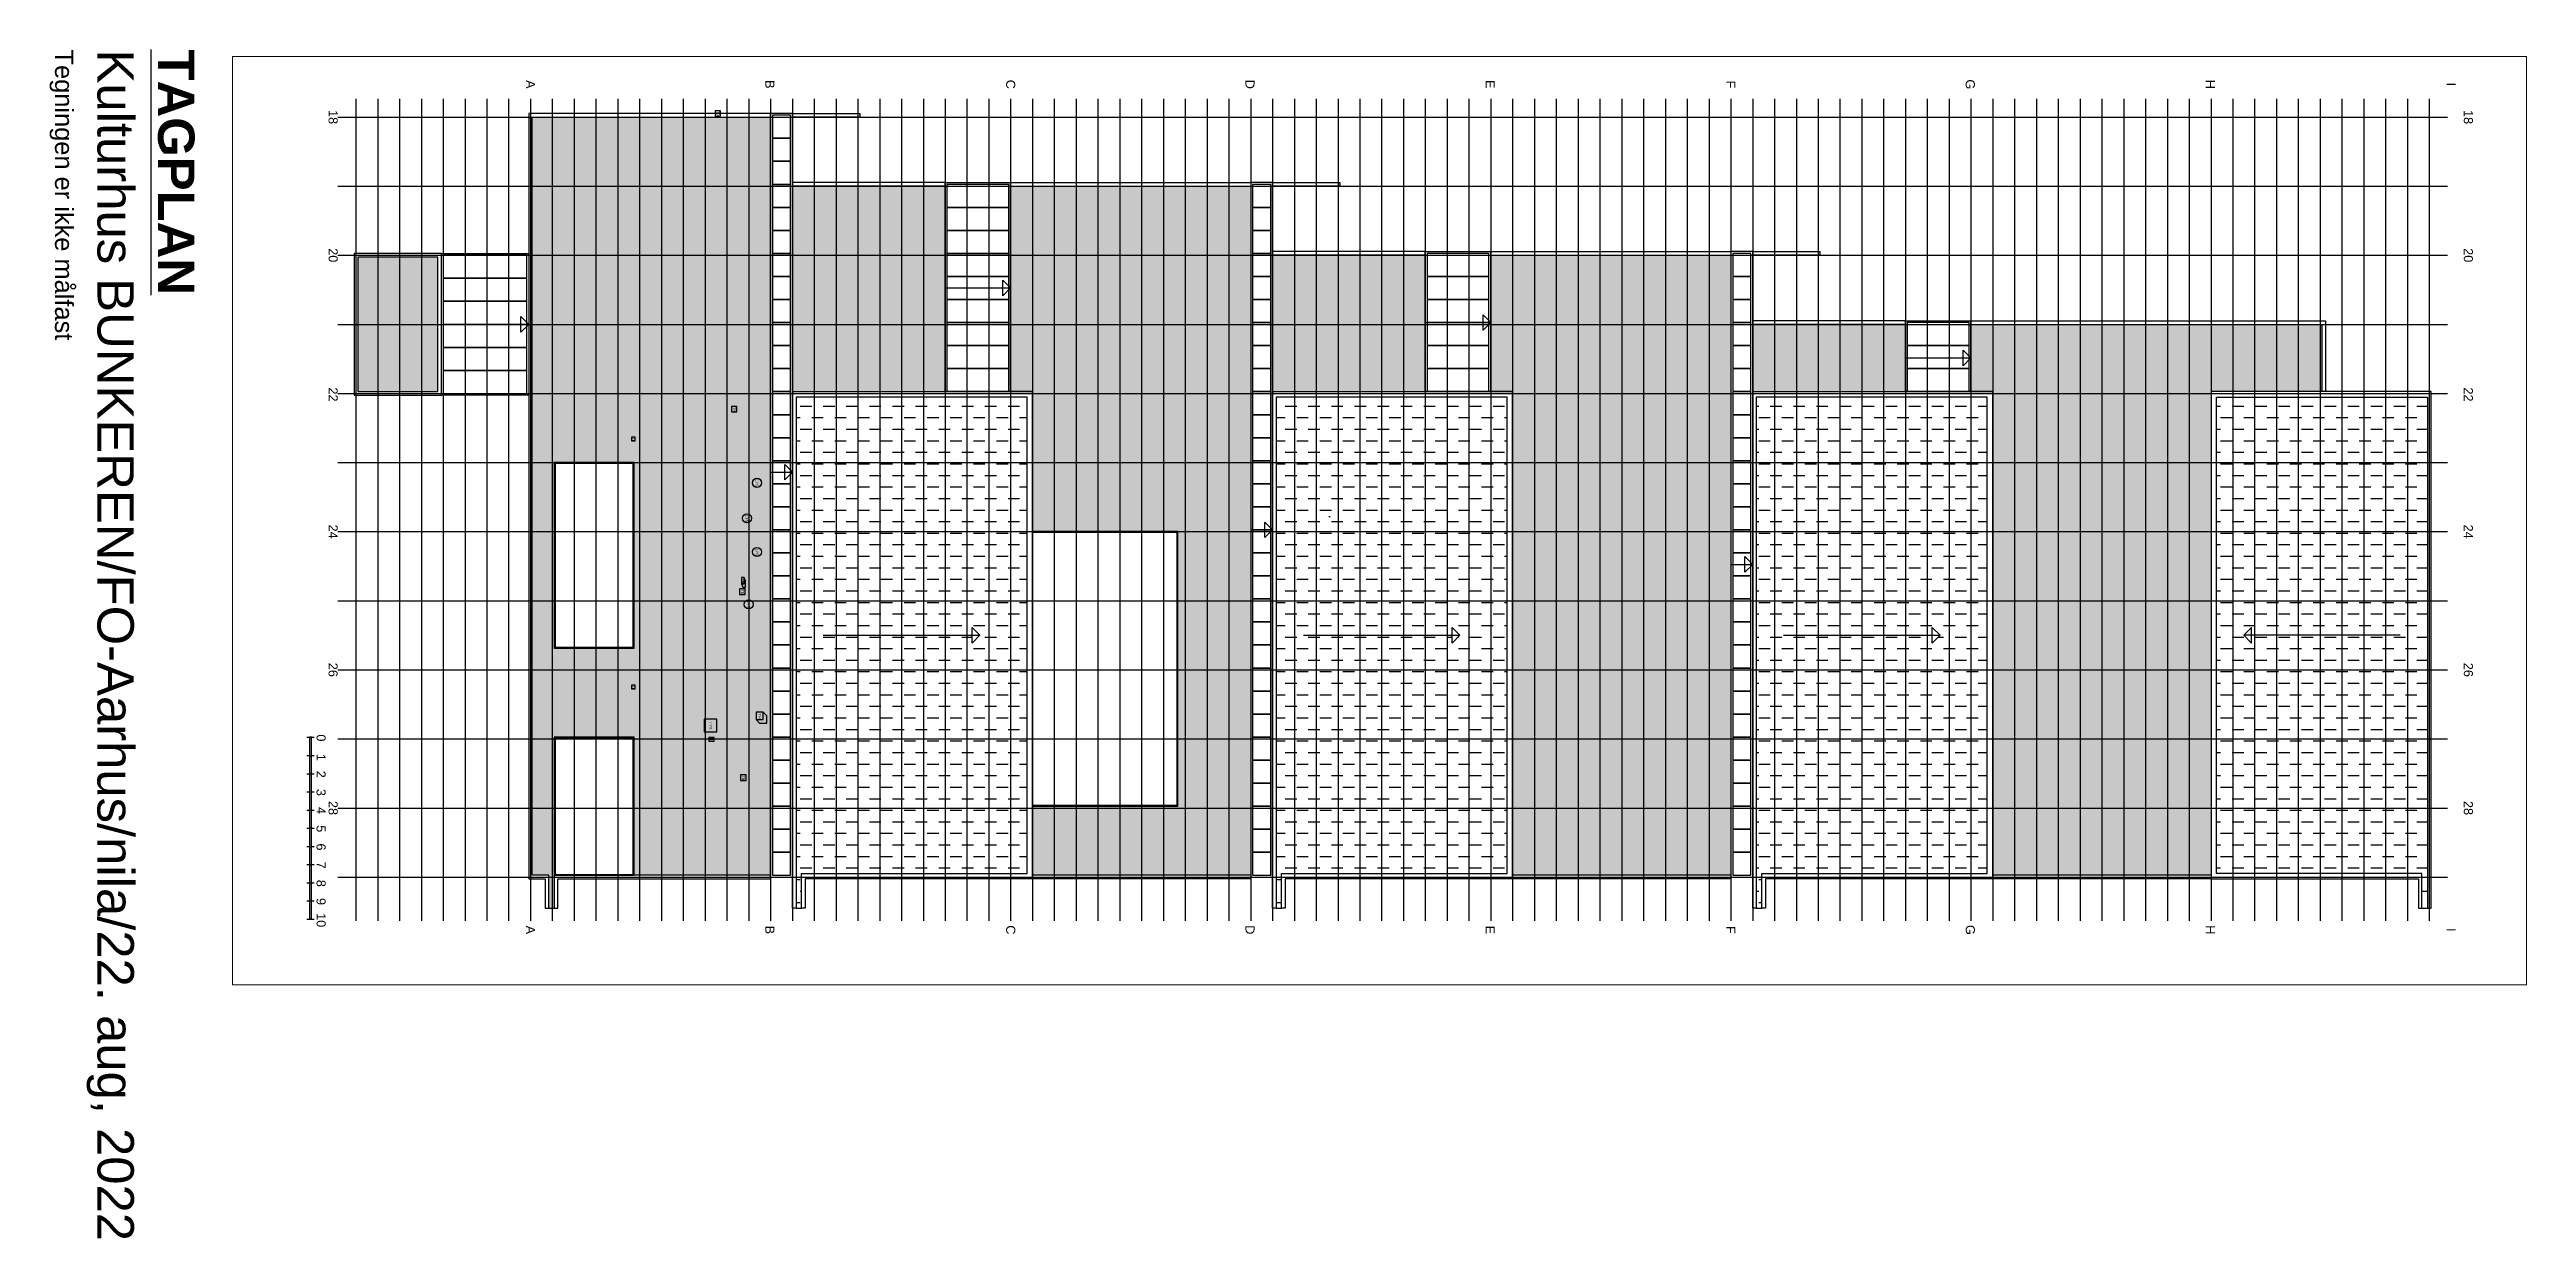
# Paper-space layout 'TAGPLAN (stående)' of a CAD drawing. Header units: millimetres. Extents: x 4 to 276, y 64 to 195.
# The model-space entities are those that its viewports show. They can reach past a viewport. Long polylines and large blocks are cut down to what shows.
import ezdxf

# ---------------------------------------------------------------- set-up
doc = ezdxf.new("R2010")
doc.units = ezdxf.units.MM
doc.header["$LTSCALE"] = 20
for name, color, linetype in [('-  Tag', 7, 'CONTINUOUS'), ('-  Trapper', 1, 'CONTINUOUS'), ('- Døre og vinduer', 12, 'CONTINUOUS'), ('- EL og VVS', 4, 'CONTINUOUS'), ('-Grid', 254, 'CONTINUOUS'), ('-Målsætning', 3, 'CONTINUOUS'), ('-Skrav. eksist.', 253, 'CONTINUOUS'), ('-Skrav. Tag', 142, 'CONTINUOUS'), ('Tekst på layouts', 250, 'CONTINUOUS')]:
    doc.layers.add(name, color=color, linetype=linetype)
doc.styles.add('100', font='arial.ttf', dxfattribs={"height": 150})

msp = doc.modelspace()

# ---------------------------------------------------------------- hatches: boundary and pattern name
at = {"layer": '-  Trapper'}
h = msp.add_hatch(dxfattribs=at)
h.set_pattern_fill('AR-CONC', scale=400)
h.paths.add_polyline_path([(239700, 162200), (241600, 162200), (241600, 162500), (213500, 162500), (213500, 150900), (239700, 150900)])
h.paths.add_polyline_path([(227024.3, 152824.3), (226600, 152400), (226175.7, 152824.3)], flags=16)
h.paths.add_polyline_path([(239700, 138300), (213500, 138300), (213500, 125600), (241600, 125600), (241600, 125900), (239700, 125900)])
h.paths.add_polyline_path([(226175.7, 135275.7), (226600, 135700), (227024.3, 135275.7)], flags=16)
h.paths.add_polyline_path([(239700, 111900), (213500, 111900), (213500, 99200), (241600, 99200), (241600, 99500), (239700, 99500)])
h.paths.add_polyline_path([(226175.7, 108875.7), (226600, 109300), (227024.3, 108875.7)], flags=16)
h.paths.add_polyline_path([(239700, 85500), (213500, 85500), (213500, 72800), (241600, 72800), (241600, 73100), (239700, 73100)])
h.paths.add_polyline_path([(226175.7, 82475.7), (226600, 82900), (227024.3, 82475.7)], flags=16)
h = msp.add_hatch(dxfattribs=at)
h.set_pattern_fill('AR-CONC', scale=400)
h.paths.add_polyline_path([(239700, 162200), (241600, 162200), (241600, 162500), (213500, 162500), (213500, 150900), (239700, 150900)])
h.paths.add_polyline_path([(227024.3, 152824.3), (226600, 152400), (226175.7, 152824.3)], flags=16)
h.paths.add_polyline_path([(239700, 138300), (213500, 138300), (213500, 125600), (241600, 125600), (241600, 125900), (239700, 125900)])
h.paths.add_polyline_path([(226175.7, 135275.7), (226600, 135700), (227024.3, 135275.7)], flags=16)
h.paths.add_polyline_path([(239700, 111900), (213500, 111900), (213500, 99200), (241600, 99200), (241600, 99500), (239700, 99500)])
h.paths.add_polyline_path([(226175.7, 108875.7), (226600, 109300), (227024.3, 108875.7)], flags=16)
at = {"layer": '-Skrav. Tag'}
h = msp.add_hatch(dxfattribs=at)
h.set_pattern_fill('DASH', scale=200, angle=90)
h.paths.add_polyline_path([(239700, 162200), (241600, 162200), (241600, 162500), (213500, 162500), (213500, 150900), (239700, 150900)])
h.paths.add_polyline_path([(227024.3, 152824.3), (226600, 152400), (226175.7, 152824.3)], flags=16)
h = msp.add_hatch(dxfattribs=at)
h.set_pattern_fill('AR-CONC', scale=10)
h.paths.add_polyline_path([(239800, 150600), (213200, 150600), (213200, 156700), (209500, 156700), (209500, 137400), (213200, 137400), (213200, 138600), (239800, 138600)])
h.paths.add_polyline_path([(213200, 133800), (209500, 133800), (209500, 125400), (213200, 125400)])
h.paths.add_polyline_path([(239800, 124200), (205700, 124200), (205700, 111000), (213200, 111000), (213200, 112200), (239800, 112200)])
h.paths.add_polyline_path([(213200, 107400), (205700, 107400), (205700, 99000), (213200, 99000)])
h.paths.add_polyline_path([(220900, 93800), (236000, 93800), (236000, 85800), (239800, 85800), (239800, 97800), (201900, 97800), (201900, 84600), (213200, 84600), (213200, 85800), (220900, 85800)])
h.paths.add_polyline_path([(213200, 81000), (201900, 81000), (201900, 72600), (213200, 72600)])
h.paths.add_polyline_path([(239800, 71400), (198100, 71400), (198100, 58300), (239800, 58300), (239800, 59200), (241600, 59200), (241600, 59500), (239800, 59500), (232200, 59500), (232200, 63900), (239800, 63900)])
h.paths.add_polyline_path([(217100, 63900), (227300, 63900), (227300, 59500), (217100, 59500)], flags=16)
h.paths.add_polyline_path([(213200, 53100), (205800, 53100), (205800, 48700), (213200, 48700)])
h = msp.add_hatch(dxfattribs=at)
h.set_pattern_fill('DASH', scale=200, angle=90)
h.paths.add_polyline_path([(239700, 138300), (213500, 138300), (213500, 125600), (241600, 125600), (241600, 125900), (239700, 125900)])
h.paths.add_polyline_path([(226175.7, 135275.7), (226600, 135700), (227024.3, 135275.7)], flags=16)
h = msp.add_hatch(dxfattribs=at)
h.set_pattern_fill('DASH', scale=200, angle=90)
h.paths.add_polyline_path([(239700, 111900), (213500, 111900), (213500, 99200), (241600, 99200), (241600, 99500), (239700, 99500)])
h.paths.add_polyline_path([(226175.7, 108875.7), (226600, 109300), (227024.3, 108875.7)], flags=16)
h = msp.add_hatch(dxfattribs=at)
h.set_pattern_fill('DASH', scale=200, angle=90)
h.paths.add_polyline_path([(239700, 85500), (213500, 85500), (213500, 72800), (241600, 72800), (241600, 73100), (239700, 73100)])
h.paths.add_polyline_path([(226175.7, 82475.7), (226600, 82900), (227024.3, 82475.7)], flags=16)

# ---------------------------------------------------------------- linework, layer by layer
at = {"layer": '-  Tag'}
for p, q in [((241600, 162200), (241600, 162500)), ((241600, 125600), (241600, 125900)), ((241600, 99200), (241600, 99500)), ((241600, 59200), (241600, 59500))]:
    msp.add_line(p, q, dxfattribs=at)
at = {"layer": '-  Tag', "color": 2}
msp.add_line((241600, 72800), (241600, 73100), dxfattribs=at)
at = {"layer": '-  Tag'}
for points in [[(241600, 162700), (213200, 162700), (213200, 150600), (240000, 150600), (240000, 162000), (241600, 162000), (241600, 162200), (239700, 162200), (239700, 150900), (213500, 150900), (213500, 162500), (241600, 162500)], [(209300, 156900), (213200, 156900), (213200, 150600), (240000, 150600), (240000, 138600), (213200, 138600), (213200, 137400), (209300, 137400)], [(209500, 156700), (213200, 156700), (213200, 150600), (239800, 150600), (239800, 138600), (213200, 138600), (213200, 137400), (209500, 137400)], [(241600, 125400), (213200, 125400), (213200, 138600), (240000, 138600), (240000, 126100), (241600, 126100), (241600, 125900), (239700, 125900), (239700, 138300), (213500, 138300), (213500, 125600), (241600, 125600)], [(209300, 125400), (213200, 125400), (213200, 133800), (209300, 133800)], [(209500, 125400), (213200, 125400), (213200, 133800), (209500, 133800)], [(205500, 129100), (205700, 129100), (205700, 125400), (205500, 125400)], [(205500, 124200), (240000, 124200), (240000, 112200), (213200, 112200), (213200, 111000), (205500, 111000)], [(205700, 124200), (239800, 124200), (239800, 112200), (213200, 112200), (213200, 111000), (205700, 111000)], [(241600, 99000), (213200, 99000), (213200, 112200), (240000, 112200), (240000, 99700), (241600, 99700), (241600, 99500), (239700, 99500), (239700, 111900), (213500, 111900), (213500, 99200), (241600, 99200)], [(205500, 99000), (213200, 99000), (213200, 107400), (205500, 107400)], [(205700, 99000), (213200, 99000), (213200, 107400), (205700, 107400)], [(201700, 102700), (201900, 102700), (201900, 99000), (201700, 99000)], [(201700, 97800), (240000, 97800), (240000, 85800), (213200, 85800), (213200, 84600), (201700, 84600)], [(201900, 97800), (239800, 97800), (239800, 85800), (213200, 85800), (213200, 84600), (201900, 84600)], [(220900, 85800), (236000, 85800), (236000, 93800), (220900, 93800)], [(220950, 85800), (235950, 85800), (235950, 93750), (220950, 93750)], [(241600, 72600), (213200, 72600), (213200, 85800), (240000, 85800), (240000, 73300), (241600, 73300), (241600, 73100), (239700, 73100), (239700, 85500), (213500, 85500), (213500, 72800), (241600, 72800)], [(201700, 72600), (213200, 72600), (213200, 81000), (201700, 81000)], [(201900, 72600), (213200, 72600), (213200, 81000), (201900, 81000)], [(197900, 76300), (198100, 76300), (198100, 72600), (197900, 72600)], [(241600, 59200), (239800, 59200), (239800, 58300), (198100, 58300), (198100, 71400), (239800, 71400), (239800, 59500), (241600, 59500), (241600, 59700), (240000, 59700), (240000, 71400), (197900, 71400), (197900, 58100), (240000, 58100), (240000, 59000), (241600, 59000)], [(217100, 59500), (227300, 59500), (227300, 63900), (217100, 63900)], [(217150, 59550), (227250, 59550), (227250, 63850), (217150, 63850)], [(232200, 59500), (239800, 59500), (239800, 63900), (232200, 63900)], [(232250, 59550), (239750, 59550), (239750, 63850), (232250, 63850)], [(205600, 48500), (213400, 48500), (213400, 53300), (205600, 53300)], [(205800, 48700), (213200, 48700), (213200, 53100), (205800, 53100)]]:
    msp.add_lwpolyline(points, close=True, dxfattribs=at)
for points in [[(226600, 161000), (226600, 152400), (227024.3, 152824.3), (226175.7, 152824.3), (226600, 152400)], [(226600, 127100), (226600, 135700), (227024.3, 135275.7), (226175.7, 135275.7), (226600, 135700)], [(226600, 100700), (226600, 109300), (227024.3, 108875.7), (226175.7, 108875.7), (226600, 109300)], [(226600, 74300), (226600, 82900), (227024.3, 82475.7), (226175.7, 82475.7), (226600, 82900)]]:
    msp.add_lwpolyline(points, dxfattribs=at)
at = {"layer": '- Døre og vinduer'}
for points in [[(209300, 137400), (213200, 137400), (213200, 133800), (209300, 133800)], [(209400, 133900), (210667, 133900), (210667, 137300), (209400, 137300)], [(210667, 133900), (211933, 133900), (211933, 137300), (210667, 137300)], [(211933, 133900), (213200, 133900), (213200, 137300), (211933, 137300)], [(205500, 124200), (239900, 124200), (239900, 125400), (205500, 125400)], [(205600, 124300), (206867, 124300), (206867, 125300), (205600, 125300)], [(206867, 124300), (208133, 124300), (208133, 125300), (206867, 125300)], [(208133, 124300), (209400, 124300), (209400, 125300), (208133, 125300)], [(209400, 124300), (210667, 124300), (210667, 125300), (209400, 125300)], [(210667, 124300), (211933, 124300), (211933, 125300), (210667, 125300)], [(211933, 124300), (213200, 124300), (213200, 125300), (211933, 125300)], [(213200, 124300), (214467, 124300), (214467, 125300), (213200, 125300)], [(214467, 124300), (215733, 124300), (215733, 125300), (214467, 125300)], [(215733, 124300), (217000, 124300), (217000, 125300), (215733, 125300)], [(217000, 124300), (218267, 124300), (218267, 125300), (217000, 125300)], [(218267, 124300), (219533, 124300), (219533, 125300), (218267, 125300)], [(219533, 124300), (220800, 124300), (220800, 125300), (219533, 125300)], [(220800, 124300), (222067, 124300), (222067, 125300), (220800, 125300)], [(222067, 124300), (223333, 124300), (223333, 125300), (222067, 125300)], [(223333, 124300), (224600, 124300), (224600, 125300), (223333, 125300)], [(224600, 124300), (225867, 124300), (225867, 125300), (224600, 125300)], [(225867, 124300), (227133, 124300), (227133, 125300), (225867, 125300)], [(227133, 124300), (228400, 124300), (228400, 125300), (227133, 125300)], [(228400, 124300), (229667, 124300), (229667, 125300), (228400, 125300)], [(229667, 124300), (230933, 124300), (230933, 125300), (229667, 125300)], [(230933, 124300), (232200, 124300), (232200, 125300), (230933, 125300)], [(232200, 124300), (233467, 124300), (233467, 125300), (232200, 125300)], [(233467, 124300), (234733, 124300), (234733, 125300), (233467, 125300)], [(234733, 124300), (236000, 124300), (236000, 125300), (234733, 125300)], [(236000, 124300), (237267, 124300), (237267, 125300), (236000, 125300)], [(237267, 124300), (238533, 124300), (238533, 125300), (237267, 125300)], [(238533, 124300), (239800, 124300), (239800, 125300), (238533, 125300)], [(205500, 111000), (213200, 111000), (213200, 107400), (205500, 107400)], [(205600, 107500), (206867, 107500), (206867, 110900), (205600, 110900)], [(206867, 107500), (208133, 107500), (208133, 110900), (206867, 110900)], [(208133, 107500), (209400, 107500), (209400, 110900), (208133, 110900)], [(209400, 107500), (210667, 107500), (210667, 110900), (209400, 110900)], [(210667, 107500), (211933, 107500), (211933, 110900), (210667, 110900)], [(211933, 107500), (213200, 107500), (213200, 110900), (211933, 110900)], [(201700, 97800), (239900, 97800), (239900, 99000), (201700, 99000)], [(201800, 97900), (203067, 97900), (203067, 98900), (201800, 98900)], [(203067, 97900), (204333, 97900), (204333, 98900), (203067, 98900)], [(204333, 97900), (205600, 97900), (205600, 98900), (204333, 98900)], [(205600, 97900), (206867, 97900), (206867, 98900), (205600, 98900)], [(206867, 97900), (208133, 97900), (208133, 98900), (206867, 98900)], [(208133, 97900), (209400, 97900), (209400, 98900), (208133, 98900)], [(209400, 97900), (210667, 97900), (210667, 98900), (209400, 98900)], [(210667, 97900), (211933, 97900), (211933, 98900), (210667, 98900)], [(211933, 97900), (213200, 97900), (213200, 98900), (211933, 98900)], [(213200, 97900), (214467, 97900), (214467, 98900), (213200, 98900)], [(214467, 97900), (215733, 97900), (215733, 98900), (214467, 98900)], [(215733, 97900), (217000, 97900), (217000, 98900), (215733, 98900)], [(217000, 97900), (218267, 97900), (218267, 98900), (217000, 98900)], [(218267, 97900), (219533, 97900), (219533, 98900), (218267, 98900)], [(219533, 97900), (220800, 97900), (220800, 98900), (219533, 98900)], [(220800, 97900), (222067, 97900), (222067, 98900), (220800, 98900)], [(222067, 97900), (223333, 97900), (223333, 98900), (222067, 98900)], [(223333, 97900), (224600, 97900), (224600, 98900), (223333, 98900)], [(224600, 97900), (225867, 97900), (225867, 98900), (224600, 98900)], [(225867, 97900), (227133, 97900), (227133, 98900), (225867, 98900)], [(227133, 97900), (228400, 97900), (228400, 98900), (227133, 98900)], [(228400, 97900), (229667, 97900), (229667, 98900), (228400, 98900)], [(229667, 97900), (230933, 97900), (230933, 98900), (229667, 98900)], [(230933, 97900), (232200, 97900), (232200, 98900), (230933, 98900)], [(232200, 97900), (233467, 97900), (233467, 98900), (232200, 98900)], [(233467, 97900), (234733, 97900), (234733, 98900), (233467, 98900)], [(234733, 97900), (236000, 97900), (236000, 98900), (234733, 98900)], [(236000, 97900), (237267, 97900), (237267, 98900), (236000, 98900)], [(237267, 97900), (238533, 97900), (238533, 98900), (237267, 98900)], [(238533, 97900), (239800, 97900), (239800, 98900), (238533, 98900)], [(201700, 84600), (213200, 84600), (213200, 81000), (201700, 81000)], [(201800, 81100), (203067, 81100), (203067, 84500), (201800, 84500)], [(203067, 81100), (204333, 81100), (204333, 84500), (203067, 84500)], [(204333, 81100), (205600, 81100), (205600, 84500), (204333, 84500)], [(205600, 81100), (206867, 81100), (206867, 84500), (205600, 84500)], [(206867, 81100), (208133, 81100), (208133, 84500), (206867, 84500)], [(208133, 81100), (209400, 81100), (209400, 84500), (208133, 84500)], [(209400, 81100), (210667, 81100), (210667, 84500), (209400, 84500)], [(210667, 81100), (211933, 81100), (211933, 84500), (210667, 84500)], [(211933, 81100), (213200, 81100), (213200, 84500), (211933, 84500)], [(197900, 71400), (239900, 71400), (239900, 72600), (197900, 72600)], [(198000, 71500), (199267, 71500), (199267, 72500), (198000, 72500)], [(199267, 71500), (200533, 71500), (200533, 72500), (199267, 72500)], [(200533, 71500), (201800, 71500), (201800, 72500), (200533, 72500)], [(201800, 71500), (203067, 71500), (203067, 72500), (201800, 72500)], [(203067, 71500), (204333, 71500), (204333, 72500), (203067, 72500)], [(204333, 71500), (205600, 71500), (205600, 72500), (204333, 72500)], [(205600, 71500), (206867, 71500), (206867, 72500), (205600, 72500)], [(206867, 71500), (208133, 71500), (208133, 72500), (206867, 72500)], [(208133, 71500), (209400, 71500), (209400, 72500), (208133, 72500)], [(209400, 71500), (210667, 71500), (210667, 72500), (209400, 72500)], [(210667, 71500), (211933, 71500), (211933, 72500), (210667, 72500)], [(211933, 71500), (213200, 71500), (213200, 72500), (211933, 72500)], [(213200, 71500), (214467, 71500), (214467, 72500), (213200, 72500)], [(214467, 71500), (215733, 71500), (215733, 72500), (214467, 72500)], [(215733, 71500), (217000, 71500), (217000, 72500), (215733, 72500)], [(217000, 71500), (218267, 71500), (218267, 72500), (217000, 72500)], [(218267, 71500), (219533, 71500), (219533, 72500), (218267, 72500)], [(219533, 71500), (220800, 71500), (220800, 72500), (219533, 72500)], [(220800, 71500), (222067, 71500), (222067, 72500), (220800, 72500)], [(222067, 71500), (223333, 71500), (223333, 72500), (222067, 72500)], [(223333, 71500), (224600, 71500), (224600, 72500), (223333, 72500)], [(224600, 71500), (225867, 71500), (225867, 72500), (224600, 72500)], [(225867, 71500), (227133, 71500), (227133, 72500), (225867, 72500)], [(227133, 71500), (228400, 71500), (228400, 72500), (227133, 72500)], [(228400, 71500), (229667, 71500), (229667, 72500), (228400, 72500)], [(229667, 71500), (230933, 71500), (230933, 72500), (229667, 72500)], [(230933, 71500), (232200, 71500), (232200, 72500), (230933, 72500)], [(232200, 71500), (233467, 71500), (233467, 72500), (232200, 72500)], [(233467, 71500), (234733, 71500), (234733, 72500), (233467, 72500)], [(234733, 71500), (236000, 71500), (236000, 72500), (234733, 72500)], [(236000, 71500), (237267, 71500), (237267, 72500), (236000, 72500)], [(237267, 71500), (238533, 71500), (238533, 72500), (237267, 72500)], [(238533, 71500), (239800, 71500), (239800, 72500), (238533, 72500)], [(231216.5, 67750), (231916.5, 67750), (231916.5, 68450), (231216.5, 68450)], [(205600, 58100), (213400, 58100), (213400, 53300), (205600, 53300)], [(205700, 53400), (206967, 53400), (206967, 58000), (205700, 58000)], [(206967, 53400), (208233, 53400), (208233, 58000), (206967, 58000)], [(208233, 53400), (209500, 53400), (209500, 58000), (208233, 58000)], [(209500, 53400), (210767, 53400), (210767, 58000), (209500, 58000)], [(210767, 53400), (212033, 53400), (212033, 58000), (210767, 58000)], [(212033, 53400), (213300, 53400), (213300, 58000), (212033, 58000)]]:
    msp.add_lwpolyline(points, close=True, dxfattribs=at)
for points in [[(211350, 133800), (211350, 137400), (211774.3, 136975.7), (210925.7, 136975.7), (211350, 137400)], [(222700, 124200), (222700, 125400), (223124.3, 124975.7), (222275.7, 124975.7), (222700, 125400)], [(209400, 107400), (209400, 111000), (209824.3, 110575.7), (208975.7, 110575.7), (209400, 111000)], [(220800, 97800), (220800, 99000), (221224.3, 98575.7), (220375.7, 98575.7), (220800, 99000)], [(207500, 81000), (207500, 84600), (207924.3, 84175.7), (207075.7, 84175.7), (207500, 84600)], [(217633.5, 71400), (217633.5, 72600), (218057.8, 72175.7), (217209.2, 72175.7), (217633.5, 72600)], [(209500, 53400), (209500, 58100), (209924.3, 57675.7), (209075.7, 57675.7), (209500, 58100)]]:
    msp.add_lwpolyline(points, dxfattribs=at)
for centre in [(218216, 70650), (222017, 70650), (220167, 70100), (224900, 70200)]:
    msp.add_circle(centre, 250, dxfattribs=at)
at = {"layer": '- EL og VVS'}
for points in [[(231233, 70600), (231433, 70800), (231433, 71200), (231033, 71200), (230833, 71000)], [(223775, 69800), (223950, 69875), (223950, 70025), (223600, 70025), (223425, 69950)]]:
    msp.add_lwpolyline(points, dxfattribs=at)
for points in [[(230833, 70600), (231233, 70600), (231233, 71000), (230833, 71000)], [(214017, 69250), (214317, 69250), (214317, 69550), (214017, 69550)], [(223425, 69800), (223775, 69800), (223775, 69950), (223425, 69950)], [(224050, 69700), (224350, 69700), (224350, 70000), (224050, 70000)], [(234283, 69750), (234583, 69750), (234583, 70050), (234283, 70050)], [(197750, 68350), (198050, 68350), (198050, 68650), (197750, 68650)], [(232216.5, 68000), (232416.5, 68000), (232416.5, 68300), (232216.5, 68300)], [(215700, 63750), (215900, 63750), (215900, 63950), (215700, 63950)], [(229350, 63750), (229550, 63750), (229550, 63950), (229350, 63950)]]:
    msp.add_lwpolyline(points, close=True, dxfattribs=at)
at = {"layer": '-Grid', "color": 251}
for p, q in [((198100, 47600), (198100, 163600)), ((201900, 47600), (201900, 163600)), ((205700, 47600), (205700, 163600)), ((209500, 47600), (209500, 163600)), ((213300, 47600), (213300, 163600)), ((217100, 47600), (217100, 163600)), ((220900, 47600), (220900, 163600)), ((224700, 47600), (224700, 163600)), ((228500, 47600), (228500, 163600)), ((232300, 47600), (232300, 163600)), ((236100, 47600), (236100, 163600)), ((239900, 47600), (239900, 163600)), ((197100, 162600), (242300, 162600)), ((197100, 161400), (242300, 161400)), ((197100, 160200), (242300, 160200)), ((197100, 159000), (242300, 159000)), ((197100, 157800), (242300, 157800)), ((197100, 156600), (242300, 156600)), ((197100, 155400), (242300, 155400)), ((197100, 154200), (242300, 154200)), ((197100, 153000), (242300, 153000)), ((197100, 151800), (242300, 151800)), ((197100, 150600), (242300, 150600)), ((197100, 149400), (242300, 149400)), ((197100, 148200), (242300, 148200)), ((197100, 147000), (242300, 147000)), ((197100, 145800), (242300, 145800)), ((197100, 144600), (242300, 144600)), ((197100, 143400), (242300, 143400)), ((197100, 142200), (242300, 142200)), ((197100, 141000), (242300, 141000)), ((197100, 139800), (242300, 139800)), ((197100, 138600), (242300, 138600)), ((197100, 137400), (242300, 137400)), ((197100, 136200), (242300, 136200)), ((197100, 135000), (242300, 135000)), ((197100, 133800), (242300, 133800)), ((197100, 132600), (242300, 132600)), ((197100, 131400), (242300, 131400)), ((197100, 130200), (242300, 130200)), ((197100, 129000), (242300, 129000)), ((197100, 127800), (242300, 127800)), ((197100, 126600), (242300, 126600)), ((197100, 125400), (242300, 125400)), ((197100, 124200), (242300, 124200)), ((197100, 123000), (242300, 123000)), ((197100, 121800), (242300, 121800)), ((197100, 120600), (242300, 120600)), ((197100, 119400), (242300, 119400)), ((197100, 118200), (242300, 118200)), ((197100, 117000), (242300, 117000)), ((197100, 115800), (242300, 115800)), ((197100, 114600), (242300, 114600)), ((197100, 113400), (242300, 113400)), ((197100, 112200), (242300, 112200)), ((197100, 111000), (242300, 111000)), ((197100, 109800), (242300, 109800)), ((197100, 108600), (242300, 108600)), ((197100, 107400), (242300, 107400)), ((197100, 106200), (242300, 106200)), ((197100, 105000), (242300, 105000)), ((197100, 103800), (242300, 103800)), ((197100, 102600), (242300, 102600)), ((197100, 101400), (242300, 101400)), ((197100, 100200), (242300, 100200)), ((197100, 99000), (242300, 99000)), ((197100, 97800), (242300, 97800)), ((197100, 96600), (242300, 96600)), ((197100, 95400), (242300, 95400)), ((197100, 94200), (242300, 94200)), ((197100, 93000), (242300, 93000)), ((197100, 91800), (242300, 91800)), ((197100, 90600), (242300, 90600)), ((197100, 89400), (242300, 89400)), ((197100, 88200), (242300, 88200)), ((197100, 87000), (242300, 87000)), ((197100, 85800), (242300, 85800)), ((197100, 84600), (242300, 84600)), ((197100, 83400), (242300, 83400)), ((197100, 82200), (242300, 82200)), ((197100, 81000), (242300, 81000)), ((197100, 79800), (242300, 79800)), ((197100, 78600), (242300, 78600)), ((197100, 77400), (242300, 77400)), ((197100, 76200), (242300, 76200)), ((197100, 75000), (242300, 75000)), ((197100, 73800), (242300, 73800)), ((197100, 72600), (242300, 72600)), ((197100, 71400), (242300, 71400)), ((197100, 70200), (242300, 70200)), ((197100, 69000), (242300, 69000)), ((197100, 67800), (242300, 67800)), ((197100, 66600), (242300, 66600)), ((197100, 65400), (242300, 65400)), ((197100, 64200), (242300, 64200)), ((197100, 63000), (242300, 63000)), ((197100, 61800), (242300, 61800)), ((197100, 60600), (242300, 60600)), ((197100, 59400), (242300, 59400)), ((197100, 58200), (242300, 58200)), ((197100, 57000), (242300, 57000)), ((197100, 55800), (242300, 55800)), ((197100, 54600), (242300, 54600)), ((197100, 53400), (242300, 53400)), ((197100, 52200), (242300, 52200)), ((197100, 51000), (242300, 51000)), ((197100, 49800), (242300, 49800)), ((197100, 48600), (242300, 48600))]:
    msp.add_line(p, q, dxfattribs=at)
at = {"layer": '-Målsætning'}
for p, q in [((232211, 45901), (232211, 46301)), ((233211, 45901), (233211, 46301)), ((234211, 45901), (234211, 46301)), ((235211, 45901), (235211, 46301)), ((236211, 45901), (236211, 46301)), ((237211, 45901), (237211, 46301)), ((238211, 45901), (238211, 46301)), ((239211, 45901), (239211, 46301)), ((240211, 45901), (240211, 46301)), ((241211, 45901), (241211, 46301)), ((242211, 45901), (242211, 46301))]:
    msp.add_line(p, q, dxfattribs=at)
msp.add_lwpolyline([(232211, 46051), (242211, 46051), (242211, 46151), (232211, 46151)], close=True, dxfattribs=at)

# ---------------------------------------------------------------- texts
at = {"layer": '- Døre og vinduer', "char_height": 150, "attachment_point": 1, "style": '100'}
for insert in [(218062, 70726), (220013, 70176), (221863, 70726), (224746, 70276), (231412.5, 68176)]:
    msp.add_mtext_dynamic_manual_height_columns('\\pi-30.891;LYS', width=308, gutter_width=750, heights=[0], dxfattribs=dict(at, insert=insert))
at = {"layer": '- EL og VVS', "char_height": 150, "attachment_point": 1, "style": '100'}
for s, insert in [('\\pi25.231;TH', (230879.7, 70881)), ('\\pi28.147;TB', (214013, 69476)), ('\\pi25.231;TH', (223446.7, 69952)), ('\\pi28.147;TB', (224046, 69926)), ('\\pi28.147;TB', (234279, 69976)), ('\\pi28.147;TB', (197746, 68576)), ('\\pi25.231;TH', (232162.5, 68226)), ('\\pi95.013;U', (215646, 63921)), ('\\pi95.013;U', (229296, 63921))]:
    msp.add_mtext_dynamic_manual_height_columns(s, width=308, gutter_width=750, heights=[0], dxfattribs=dict(at, insert=insert))
at = {"layer": '-Grid', "color": 3, "char_height": 500, "width": 361.302, "style": '100'}
for s, insert, attachment_point in [('{\\C7;18}', (198100, 165000), 2), ('{\\C7;20}', (205700, 165000), 2), ('{\\C7;22}', (213357, 165000), 2), ('{\\C7;24}', (220900, 165000), 2), ('{\\C7;26}', (228500, 165000), 2), ('{\\C7;28}', (236100, 165000), 2), ('{\\C7;I}', (196300, 163800), 5), ('{\\C7;I}', (242800, 163800), 5), ('{\\C7;H}', (196300, 150560.9), 5), ('{\\C7;H}', (242800, 150560.9), 5), ('{\\C7;G}', (196300, 137360.9), 5), ('{\\C7;G}', (242800, 137360.9), 5), ('{\\C7;F}', (196300, 124200), 5), ('{\\C7;F}', (242800, 124200), 5), ('{\\C7;E}', (196300, 110960.9), 5), ('{\\C7;E}', (242800, 110960.9), 5), ('{\\C7;D}', (196300, 97760.9), 5), ('{\\C7;D}', (242800, 97760.9), 5), ('{\\C7;C}', (196300, 84600), 5), ('{\\C7;C}', (242800, 84600), 5), ('{\\C7;B}', (196300, 71360.9), 5), ('{\\C7;B}', (242800, 71360.9), 5), ('{\\C7;A}', (196300, 58200), 5), ('{\\C7;A}', (242800, 58200), 5), ('{\\C7;18}', (198100, 47600), 2), ('{\\C7;20}', (205700, 47600), 2), ('{\\C7;22}', (213357, 47600), 2), ('{\\C7;24}', (220900, 47600), 2), ('{\\C7;26}', (228500, 47600), 2), ('{\\C7;28}', (236100, 47600), 2)]:
    msp.add_mtext(s, dxfattribs=dict(at, insert=insert, attachment_point=attachment_point))
at = {"layer": '-Målsætning', "char_height": 500, "attachment_point": 1, "style": '100'}
for s, insert in [('\\pi52.471;0', (231997, 46937)), ('\\pi123.41;1', (232997, 46937)), ('\\pi49.913;2', (233997, 46937)), ('\\pi51.789;3', (234997, 46937)), ('\\pi42.58;4', (235997, 46937)), ('\\pi49.743;5', (236997, 46937)), ('\\pi50.425;6', (237997, 46937)), ('\\pi53.665;7', (238997, 46937)), ('\\pi50.766;8', (239997, 46937)), ('\\pi51.107;9', (240997, 46937)), ('\\pi-118.23;10', (241997, 46937))]:
    msp.add_mtext_dynamic_manual_height_columns(s, width=431, gutter_width=750, heights=[0], dxfattribs=dict(at, insert=insert))

psp = doc.layouts.new('TAGPLAN (stående)')

# ---------------------------------------------------------------- texts
at = {"layer": 'Tekst på layouts', "insert": (19.94, 195.03), "char_height": 4, "attachment_point": 1, "rotation": 270, "style": '100'}
psp.add_mtext_dynamic_manual_height_columns('{\\fArial|b1|i0|c0|p34;\\LTAGPLAN\\P}Kulturhus BUNKEREN/FO-Aarhus/nila/22. aug, 2022\\P{\\H0.5x;Tegningen er ikke målfast}', width=182.0575, gutter_width=750, heights=[0], dxfattribs=at)

# ---------------------------------------------------------------- viewports
at = {"layer": '-Skrav. eksist.', "view_target_point": (139107.87, 126288.98), "view_twist_angle": 270}
psp.add_viewport(center=(150.26, 143.21), size=(252.24, 102.0981), view_center_point=(-21404.23, -81187.31), view_height=51049.0522, dxfattribs=at)

doc.saveas('drawing.dxf')
